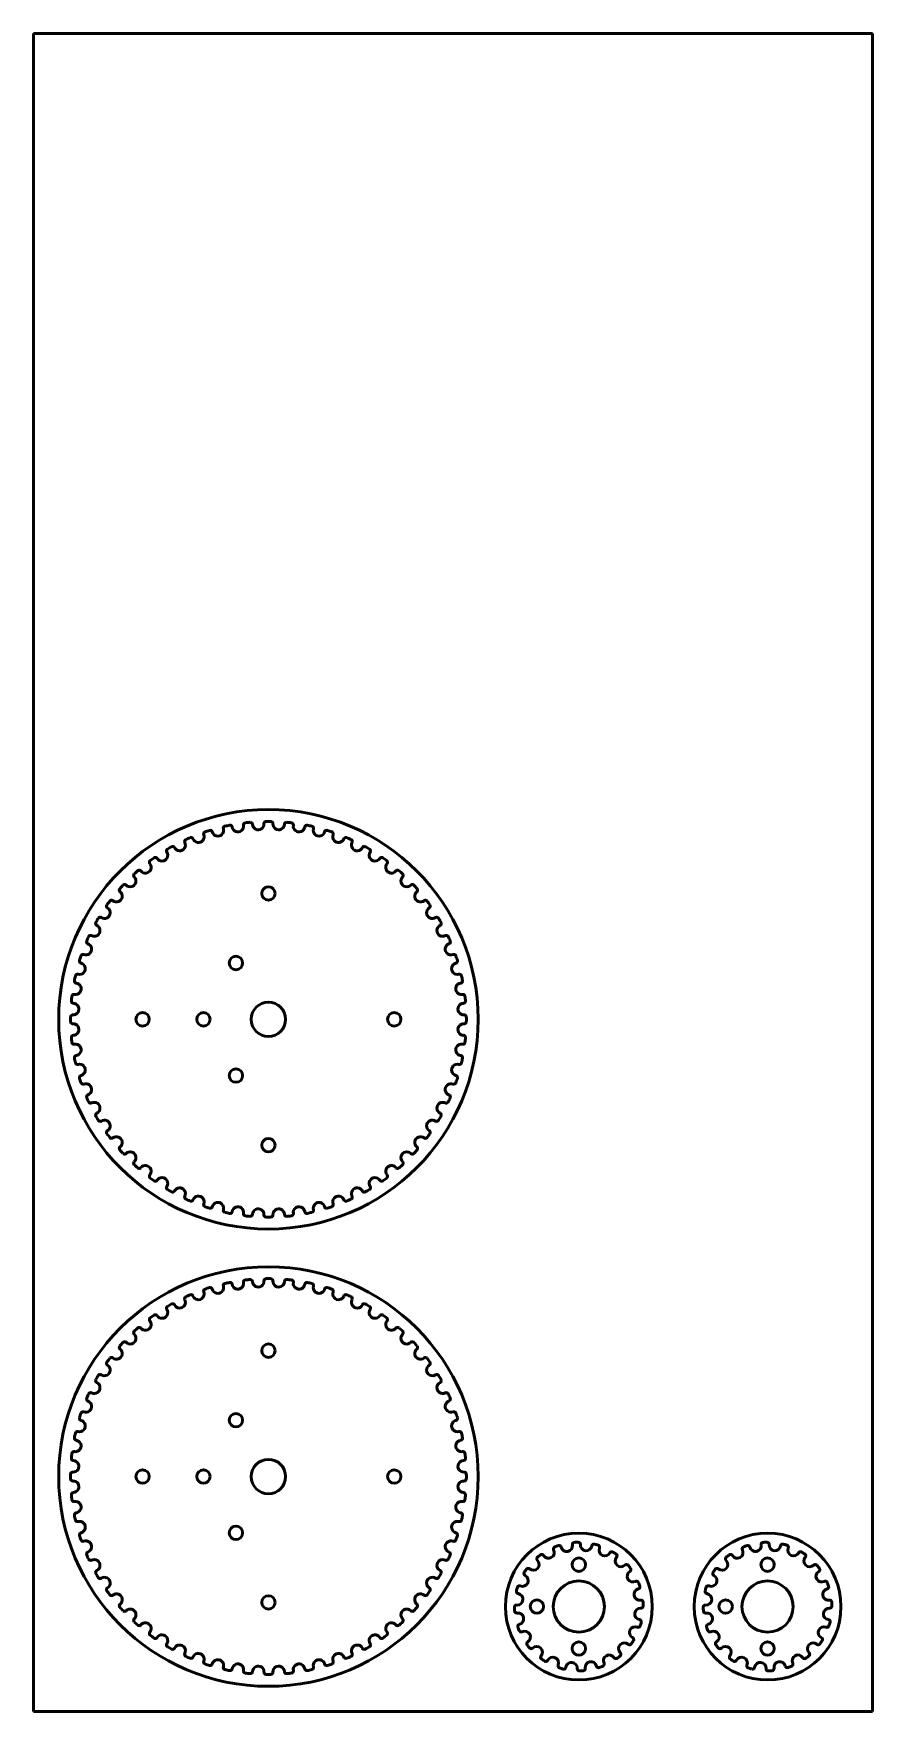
# Model space of a CAD drawing. Header units: millimetres. Extents: x 197 to 397, y 10 to 410.
import ezdxf

# ---------------------------------------------------------------- set-up
doc = ezdxf.new("R2010")
doc.units = ezdxf.units.MM
doc.layers.add('Visible (ISO)', color=7, linetype='Continuous', lineweight=50)

msp = doc.modelspace()

# ---------------------------------------------------------------- linework, layer by layer
at = {"layer": 'Visible (ISO)'}
for p, q in [((197, 410), (197, 10)), ((397, 410), (197, 410)), ((397, 10), (397, 410)), ((197, 10), (397, 10))]:
    msp.add_line(p, q, dxfattribs=at)
for centre, radius in [((253, 175), 50), ((253, 205), 1.6), ((245.25, 188.42), 1.6), ((223, 175), 1.6), ((237.5, 175), 1.6), ((253, 175), 4.1), ((283, 175), 1.6), ((245.25, 161.58), 1.6), ((253, 145), 1.6), ((253, 66), 50), ((253, 96), 1.6), ((245.25, 79.42), 1.6), ((253, 66), 4.1), ((223, 66), 1.6), ((237.5, 66), 1.6), ((283, 66), 1.6), ((245.25, 52.58), 1.6), ((327, 35), 17.5), ((372, 35), 17.5), ((327, 45), 1.6), ((372, 45), 1.6), ((327, 35), 6.1), ((372, 35), 6.1), ((253, 36), 1.6), ((317, 35), 1.6), ((362, 35), 1.6), ((327, 25), 1.6), ((372, 25), 1.6)]:
    msp.add_circle(centre, radius, dxfattribs=at)
for centre, radius, start, end in [((253, 175), 47.18, 107.3089, 108.6911), ((239.12, 219.55), 0.51, 14.6307, 107.3089), ((240.94, 220.03), 1.37, 194.6307, 15.3693), ((242.75, 220.52), 0.51, 102.6911, 195.3693), ((253, 175), 47.18, 101.3089, 102.6911), ((243.85, 220.76), 0.51, 8.6307, 101.3089), ((245.71, 221.04), 1.37, 188.6307, 9.3693), ((247.56, 221.35), 0.51, 96.6911, 189.3693), ((253, 175), 47.18, 95.3089, 96.6911), ((248.68, 221.46), 0.51, 2.6307, 95.3089), ((250.56, 221.55), 1.37, 182.6307, 3.3693), ((252.44, 221.66), 0.51, 90.6911, 183.3693), ((253, 175), 47.18, 89.3089, 90.6911), ((253.56, 221.66), 0.51, 356.6307, 89.3089), ((255.44, 221.55), 1.37, 176.6307, 357.3693), ((257.32, 221.46), 0.51, 84.6911, 177.3693), ((253, 175), 47.18, 83.3089, 84.6911), ((258.44, 221.35), 0.51, 350.6307, 83.3089), ((260.29, 221.04), 1.37, 170.6307, 351.3693), ((262.15, 220.76), 0.51, 78.6911, 171.3693), ((253, 175), 47.18, 77.3089, 78.6911), ((263.25, 220.52), 0.51, 344.6307, 77.3089), ((265.06, 220.03), 1.37, 164.6307, 345.3693), ((266.88, 219.55), 0.51, 72.6911, 165.3693), ((253, 175), 47.18, 71.3089, 72.6911), ((253, 175), 47.18, 119.3089, 120.6911), ((230.16, 215.69), 0.51, 26.6307, 119.3089), ((231.84, 216.53), 1.37, 206.6307, 27.3693), ((233.51, 217.4), 0.51, 114.6911, 207.3693), ((253, 175), 47.18, 113.3089, 114.6911), ((234.54, 217.86), 0.51, 20.6307, 113.3089), ((236.29, 218.52), 1.37, 200.6307, 21.3693), ((238.05, 219.2), 0.51, 108.6911, 201.3693), ((267.95, 219.2), 0.51, 338.6307, 71.3089), ((269.71, 218.52), 1.37, 158.6307, 339.3693), ((271.46, 217.86), 0.51, 66.6911, 159.3693), ((253, 175), 47.18, 65.3089, 66.6911), ((272.49, 217.4), 0.51, 332.6307, 65.3089), ((274.16, 216.53), 1.37, 152.6307, 333.3693), ((275.84, 215.69), 0.51, 60.6911, 153.3693), ((253, 175), 47.18, 59.3089, 60.6911), ((223.66, 211.23), 1.37, 218.6307, 39.3693), ((225.12, 212.42), 0.51, 126.6911, 219.3693), ((253, 175), 47.18, 125.3089, 126.6911), ((226.03, 213.08), 0.51, 32.6307, 125.3089), ((227.61, 214.09), 1.37, 212.6307, 33.3693), ((229.18, 215.13), 0.51, 120.6911, 213.3693), ((278.39, 214.09), 1.37, 146.6307, 327.3693), ((276.82, 215.13), 0.51, 326.6307, 59.3089), ((279.97, 213.08), 0.51, 54.6911, 147.3693), ((253, 175), 47.18, 53.3089, 54.6911), ((282.34, 211.23), 1.37, 140.6307, 321.3693), ((280.88, 212.42), 0.51, 320.6307, 53.3089), ((220.04, 207.96), 1.37, 224.6307, 45.3693), ((221.36, 209.3), 0.51, 132.6911, 225.3693), ((253, 175), 47.18, 131.3089, 132.6911), ((222.2, 210.05), 0.51, 38.6307, 131.3089), ((283.8, 210.05), 0.51, 48.6911, 141.3693), ((253, 175), 47.18, 47.3089, 48.6911), ((285.96, 207.96), 1.37, 134.6307, 315.3693), ((284.64, 209.3), 0.51, 314.6307, 47.3089), ((216.77, 204.34), 1.37, 230.6307, 51.3693), ((217.95, 205.8), 0.51, 138.6911, 231.3693), ((253, 175), 47.18, 137.3089, 138.6911), ((218.7, 206.64), 0.51, 44.6307, 137.3089), ((287.3, 206.64), 0.51, 42.6911, 135.3693), ((253, 175), 47.18, 41.3089, 42.6911), ((289.23, 204.34), 1.37, 128.6307, 309.3693), ((288.05, 205.8), 0.51, 308.6307, 41.3089), ((213.91, 200.39), 1.37, 236.6307, 57.3693), ((214.92, 201.97), 0.51, 144.6911, 237.3693), ((253, 175), 47.18, 143.3089, 144.6911), ((215.58, 202.88), 0.51, 50.6307, 143.3089), ((290.42, 202.88), 0.51, 36.6911, 129.3693), ((292.09, 200.39), 1.37, 122.6307, 303.3693), ((253, 175), 47.18, 35.3089, 36.6911), ((291.08, 201.97), 0.51, 302.6307, 35.3089), ((211.47, 196.16), 1.37, 242.6307, 63.3693), ((212.31, 197.84), 0.51, 150.6911, 243.3693), ((253, 175), 47.18, 149.3089, 150.6911), ((212.87, 198.82), 0.51, 56.6307, 149.3089), ((293.13, 198.82), 0.51, 30.6911, 123.3693), ((294.53, 196.16), 1.37, 116.6307, 297.3693), ((253, 175), 47.18, 29.3089, 30.6911), ((293.69, 197.84), 0.51, 296.6307, 29.3089), ((209.48, 191.71), 1.37, 248.6307, 69.3693), ((210.14, 193.46), 0.51, 156.6911, 249.3693), ((253, 175), 47.18, 155.3089, 156.6911), ((210.6, 194.49), 0.51, 62.6307, 155.3089), ((296.52, 191.71), 1.37, 110.6307, 291.3693), ((295.4, 194.49), 0.51, 24.6911, 117.3693), ((253, 175), 47.18, 23.3089, 24.6911), ((295.86, 193.46), 0.51, 290.6307, 23.3089), ((207.97, 187.06), 1.37, 254.6307, 75.3693), ((208.45, 188.88), 0.51, 162.6911, 255.3693), ((253, 175), 47.18, 161.3089, 162.6911), ((208.8, 189.95), 0.51, 68.6307, 161.3089), ((298.03, 187.06), 1.37, 104.6307, 285.3693), ((297.2, 189.95), 0.51, 18.6911, 111.3693), ((297.55, 188.88), 0.51, 284.6307, 17.3089), ((253, 175), 47.18, 17.3089, 18.6911), ((207.24, 184.15), 0.51, 168.6911, 261.3693), ((253, 175), 47.18, 167.3089, 168.6911), ((207.48, 185.25), 0.51, 74.6307, 167.3089), ((298.52, 185.25), 0.51, 12.6911, 105.3693), ((298.76, 184.15), 0.51, 278.6307, 11.3089), ((253, 175), 47.18, 11.3089, 12.6911), ((253, 175), 47.18, 173.3089, 174.6911), ((206.65, 180.44), 0.51, 80.6307, 173.3089), ((206.96, 182.29), 1.37, 260.6307, 81.3693), ((299.04, 182.29), 1.37, 98.6307, 279.3693), ((299.35, 180.44), 0.51, 6.6911, 99.3693), ((253, 175), 47.18, 5.3089, 6.6911), ((206.34, 175.56), 0.51, 86.6307, 179.3089), ((206.54, 179.32), 0.51, 174.6911, 267.3693), ((206.45, 177.44), 1.37, 266.6307, 87.3693), ((299.55, 177.44), 1.37, 92.6307, 273.3693), ((299.46, 179.32), 0.51, 272.6307, 5.3089), ((299.66, 175.56), 0.51, 0.6911, 93.3693), ((253, 175), 47.18, 179.3089, 180.6911), ((206.34, 174.44), 0.51, 180.6911, 273.3693), ((206.45, 172.56), 1.37, 272.6307, 93.3693), ((299.55, 172.56), 1.37, 86.6307, 267.3693), ((299.66, 174.44), 0.51, 266.6307, 359.3089), ((253, 175), 47.18, 359.3089, 0.6911), ((206.54, 170.68), 0.51, 92.6307, 185.3089), ((253, 175), 47.18, 185.3089, 186.6911), ((206.65, 169.56), 0.51, 186.6911, 279.3693), ((206.96, 167.71), 1.37, 278.6307, 99.3693), ((299.04, 167.71), 1.37, 80.6307, 261.3693), ((299.35, 169.56), 0.51, 260.6307, 353.3089), ((299.46, 170.68), 0.51, 354.6911, 87.3693), ((253, 175), 47.18, 353.3089, 354.6911), ((207.24, 165.85), 0.51, 98.6307, 191.3089), ((253, 175), 47.18, 191.3089, 192.6911), ((207.48, 164.75), 0.51, 192.6911, 285.3693), ((207.97, 162.94), 1.37, 284.6307, 105.3693), ((298.03, 162.94), 1.37, 74.6307, 255.3693), ((298.52, 164.75), 0.51, 254.6307, 347.3089), ((298.76, 165.85), 0.51, 348.6911, 81.3693), ((253, 175), 47.18, 347.3089, 348.6911), ((208.45, 161.12), 0.51, 104.6307, 197.3089), ((253, 175), 47.18, 197.3089, 198.6911), ((297.55, 161.12), 0.51, 342.6911, 75.3693), ((253, 175), 47.18, 341.3089, 342.6911), ((208.8, 160.05), 0.51, 198.6911, 291.3693), ((209.48, 158.29), 1.37, 290.6307, 111.3693), ((210.14, 156.54), 0.51, 110.6307, 203.3089), ((253, 175), 47.18, 203.3089, 204.6911), ((296.52, 158.29), 1.37, 68.6307, 249.3693), ((253, 175), 47.18, 335.3089, 336.6911), ((295.86, 156.54), 0.51, 336.6911, 69.3693), ((297.2, 160.05), 0.51, 248.6307, 341.3089), ((210.6, 155.51), 0.51, 204.6911, 297.3693), ((211.47, 153.84), 1.37, 296.6307, 117.3693), ((212.31, 152.16), 0.51, 116.6307, 209.3089), ((294.53, 153.84), 1.37, 62.6307, 243.3693), ((293.69, 152.16), 0.51, 330.6911, 63.3693), ((295.4, 155.51), 0.51, 242.6307, 335.3089), ((253, 175), 47.18, 209.3089, 210.6911), ((212.87, 151.18), 0.51, 210.6911, 303.3693), ((213.91, 149.61), 1.37, 302.6307, 123.3693), ((214.92, 148.03), 0.51, 122.6307, 215.3089), ((292.09, 149.61), 1.37, 56.6307, 237.3693), ((291.08, 148.03), 0.51, 324.6911, 57.3693), ((293.13, 151.18), 0.51, 236.6307, 329.3089), ((253, 175), 47.18, 329.3089, 330.6911), ((253, 175), 47.18, 215.3089, 216.6911), ((215.58, 147.12), 0.51, 216.6911, 309.3693), ((216.77, 145.66), 1.37, 308.6307, 129.3693), ((217.95, 144.2), 0.51, 128.6307, 221.3089), ((289.23, 145.66), 1.37, 50.6307, 231.3693), ((288.05, 144.2), 0.51, 318.6911, 51.3693), ((290.42, 147.12), 0.51, 230.6307, 323.3089), ((253, 175), 47.18, 323.3089, 324.6911), ((253, 175), 47.18, 221.3089, 222.6911), ((218.7, 143.36), 0.51, 222.6911, 315.3693), ((220.04, 142.04), 1.37, 314.6307, 135.3693), ((221.36, 140.7), 0.51, 134.6307, 227.3089), ((253, 175), 47.18, 227.3089, 228.6911), ((223.66, 138.77), 1.37, 320.6307, 141.3693), ((282.34, 138.77), 1.37, 38.6307, 219.3693), ((253, 175), 47.18, 311.3089, 312.6911), ((285.96, 142.04), 1.37, 44.6307, 225.3693), ((284.64, 140.7), 0.51, 312.6911, 45.3693), ((287.3, 143.36), 0.51, 224.6307, 317.3089), ((253, 175), 47.18, 317.3089, 318.6911), ((222.2, 139.95), 0.51, 228.6911, 321.3693), ((225.12, 137.58), 0.51, 140.6307, 233.3089), ((253, 175), 47.18, 233.3089, 234.6911), ((226.03, 136.92), 0.51, 234.6911, 327.3693), ((227.61, 135.91), 1.37, 326.6307, 147.3693), ((278.39, 135.91), 1.37, 32.6307, 213.3693), ((279.97, 136.92), 0.51, 212.6307, 305.3089), ((253, 175), 47.18, 305.3089, 306.6911), ((280.88, 137.58), 0.51, 306.6911, 39.3693), ((283.8, 139.95), 0.51, 218.6307, 311.3089), ((229.18, 134.87), 0.51, 146.6307, 239.3089), ((253, 175), 47.18, 239.3089, 240.6911), ((230.16, 134.31), 0.51, 240.6911, 333.3693), ((231.84, 133.47), 1.37, 332.6307, 153.3693), ((233.51, 132.6), 0.51, 152.6307, 245.3089), ((253, 175), 47.18, 245.3089, 246.6911), ((236.29, 131.48), 1.37, 338.6307, 159.3693), ((269.71, 131.48), 1.37, 20.6307, 201.3693), ((253, 175), 47.18, 293.3089, 294.6911), ((272.49, 132.6), 0.51, 294.6911, 27.3693), ((274.16, 133.47), 1.37, 26.6307, 207.3693), ((275.84, 134.31), 0.51, 206.6307, 299.3089), ((253, 175), 47.18, 299.3089, 300.6911), ((276.82, 134.87), 0.51, 300.6911, 33.3693), ((234.54, 132.14), 0.51, 246.6911, 339.3693), ((238.05, 130.8), 0.51, 158.6307, 251.3089), ((253, 175), 47.18, 251.3089, 252.6911), ((239.12, 130.45), 0.51, 252.6911, 345.3693), ((240.94, 129.97), 1.37, 344.6307, 165.3693), ((242.75, 129.48), 0.51, 164.6307, 257.3089), ((253, 175), 47.18, 257.3089, 258.6911), ((243.85, 129.24), 0.51, 258.6911, 351.3693), ((245.71, 128.96), 1.37, 350.6307, 171.3693), ((247.56, 128.65), 0.51, 170.6307, 263.3089), ((253, 175), 47.18, 263.3089, 264.6911), ((248.68, 128.54), 0.51, 264.6911, 357.3693), ((250.56, 128.45), 1.37, 356.6307, 177.3693), ((252.44, 128.34), 0.51, 176.6307, 269.3089), ((253.56, 128.34), 0.51, 270.6911, 3.3693), ((255.44, 128.45), 1.37, 2.6307, 183.3693), ((257.32, 128.54), 0.51, 182.6307, 275.3089), ((253, 175), 47.18, 275.3089, 276.6911), ((258.44, 128.65), 0.51, 276.6911, 9.3693), ((260.29, 128.96), 1.37, 8.6307, 189.3693), ((262.15, 129.24), 0.51, 188.6307, 281.3089), ((253, 175), 47.18, 281.3089, 282.6911), ((263.25, 129.48), 0.51, 282.6911, 15.3693), ((265.06, 129.97), 1.37, 14.6307, 195.3693), ((266.88, 130.45), 0.51, 194.6307, 287.3089), ((253, 175), 47.18, 287.3089, 288.6911), ((267.95, 130.8), 0.51, 288.6911, 21.3693), ((271.46, 132.14), 0.51, 200.6307, 293.3089), ((253, 175), 47.18, 269.3089, 270.6911), ((242.75, 111.52), 0.51, 102.6911, 195.3693), ((253, 66), 47.18, 101.3089, 102.6911), ((243.85, 111.76), 0.51, 8.6307, 101.3089), ((245.71, 112.04), 1.37, 188.6307, 9.3693), ((247.56, 112.35), 0.51, 96.6911, 189.3693), ((253, 66), 47.18, 95.3089, 96.6911), ((248.68, 112.46), 0.51, 2.6307, 95.3089), ((250.56, 112.55), 1.37, 182.6307, 3.3693), ((252.44, 112.66), 0.51, 90.6911, 183.3693), ((253, 66), 47.18, 89.3089, 90.6911), ((253.56, 112.66), 0.51, 356.6307, 89.3089), ((255.44, 112.55), 1.37, 176.6307, 357.3693), ((257.32, 112.46), 0.51, 84.6911, 177.3693), ((253, 66), 47.18, 83.3089, 84.6911), ((258.44, 112.35), 0.51, 350.6307, 83.3089), ((260.29, 112.04), 1.37, 170.6307, 351.3693), ((262.15, 111.76), 0.51, 78.6911, 171.3693), ((253, 66), 47.18, 77.3089, 78.6911), ((263.25, 111.52), 0.51, 344.6307, 77.3089), ((231.84, 107.53), 1.37, 206.6307, 27.3693), ((233.51, 108.4), 0.51, 114.6911, 207.3693), ((253, 66), 47.18, 113.3089, 114.6911), ((234.54, 108.86), 0.51, 20.6307, 113.3089), ((236.29, 109.52), 1.37, 200.6307, 21.3693), ((238.05, 110.2), 0.51, 108.6911, 201.3693), ((253, 66), 47.18, 107.3089, 108.6911), ((239.12, 110.55), 0.51, 14.6307, 107.3089), ((240.94, 111.03), 1.37, 194.6307, 15.3693), ((265.06, 111.03), 1.37, 164.6307, 345.3693), ((266.88, 110.55), 0.51, 72.6911, 165.3693), ((253, 66), 47.18, 71.3089, 72.6911), ((267.95, 110.2), 0.51, 338.6307, 71.3089), ((269.71, 109.52), 1.37, 158.6307, 339.3693), ((271.46, 108.86), 0.51, 66.6911, 159.3693), ((253, 66), 47.18, 65.3089, 66.6911), ((272.49, 108.4), 0.51, 332.6307, 65.3089), ((274.16, 107.53), 1.37, 152.6307, 333.3693), ((253, 66), 47.18, 125.3089, 126.6911), ((226.03, 104.08), 0.51, 32.6307, 125.3089), ((227.61, 105.09), 1.37, 212.6307, 33.3693), ((229.18, 106.13), 0.51, 120.6911, 213.3693), ((253, 66), 47.18, 119.3089, 120.6911), ((230.16, 106.69), 0.51, 26.6307, 119.3089), ((275.84, 106.69), 0.51, 60.6911, 153.3693), ((253, 66), 47.18, 59.3089, 60.6911), ((278.39, 105.09), 1.37, 146.6307, 327.3693), ((276.82, 106.13), 0.51, 326.6307, 59.3089), ((279.97, 104.08), 0.51, 54.6911, 147.3693), ((253, 66), 47.18, 53.3089, 54.6911), ((221.36, 100.3), 0.51, 132.6911, 225.3693), ((253, 66), 47.18, 131.3089, 132.6911), ((222.2, 101.05), 0.51, 38.6307, 131.3089), ((223.66, 102.23), 1.37, 218.6307, 39.3693), ((225.12, 103.42), 0.51, 126.6911, 219.3693), ((282.34, 102.23), 1.37, 140.6307, 321.3693), ((280.88, 103.42), 0.51, 320.6307, 53.3089), ((283.8, 101.05), 0.51, 48.6911, 141.3693), ((253, 66), 47.18, 47.3089, 48.6911), ((284.64, 100.3), 0.51, 314.6307, 47.3089), ((216.77, 95.34), 1.37, 230.6307, 51.3693), ((217.95, 96.8), 0.51, 138.6911, 231.3693), ((253, 66), 47.18, 137.3089, 138.6911), ((218.7, 97.64), 0.51, 44.6307, 137.3089), ((220.04, 98.96), 1.37, 224.6307, 45.3693), ((285.96, 98.96), 1.37, 134.6307, 315.3693), ((287.3, 97.64), 0.51, 42.6911, 135.3693), ((253, 66), 47.18, 41.3089, 42.6911), ((289.23, 95.34), 1.37, 128.6307, 309.3693), ((288.05, 96.8), 0.51, 308.6307, 41.3089), ((213.91, 91.39), 1.37, 236.6307, 57.3693), ((214.92, 92.97), 0.51, 144.6911, 237.3693), ((253, 66), 47.18, 143.3089, 144.6911), ((215.58, 93.88), 0.51, 50.6307, 143.3089), ((290.42, 93.88), 0.51, 36.6911, 129.3693), ((292.09, 91.39), 1.37, 122.6307, 303.3693), ((253, 66), 47.18, 35.3089, 36.6911), ((291.08, 92.97), 0.51, 302.6307, 35.3089), ((211.47, 87.16), 1.37, 242.6307, 63.3693), ((212.31, 88.84), 0.51, 150.6911, 243.3693), ((253, 66), 47.18, 149.3089, 150.6911), ((212.87, 89.82), 0.51, 56.6307, 149.3089), ((293.13, 89.82), 0.51, 30.6911, 123.3693), ((294.53, 87.16), 1.37, 116.6307, 297.3693), ((253, 66), 47.18, 29.3089, 30.6911), ((293.69, 88.84), 0.51, 296.6307, 29.3089), ((210.14, 84.46), 0.51, 156.6911, 249.3693), ((253, 66), 47.18, 155.3089, 156.6911), ((210.6, 85.49), 0.51, 62.6307, 155.3089), ((295.4, 85.49), 0.51, 24.6911, 117.3693), ((253, 66), 47.18, 23.3089, 24.6911), ((295.86, 84.46), 0.51, 290.6307, 23.3089), ((208.45, 79.88), 0.51, 162.6911, 255.3693), ((253, 66), 47.18, 161.3089, 162.6911), ((208.8, 80.95), 0.51, 68.6307, 161.3089), ((209.48, 82.71), 1.37, 248.6307, 69.3693), ((296.52, 82.71), 1.37, 110.6307, 291.3693), ((297.2, 80.95), 0.51, 18.6911, 111.3693), ((297.55, 79.88), 0.51, 284.6307, 17.3089), ((253, 66), 47.18, 17.3089, 18.6911), ((253, 66), 47.18, 167.3089, 168.6911), ((207.48, 76.25), 0.51, 74.6307, 167.3089), ((207.97, 78.06), 1.37, 254.6307, 75.3693), ((298.03, 78.06), 1.37, 104.6307, 285.3693), ((298.52, 76.25), 0.51, 12.6911, 105.3693), ((253, 66), 47.18, 11.3089, 12.6911), ((207.24, 75.15), 0.51, 168.6911, 261.3693), ((206.96, 73.29), 1.37, 260.6307, 81.3693), ((299.04, 73.29), 1.37, 98.6307, 279.3693), ((298.76, 75.15), 0.51, 278.6307, 11.3089), ((253, 66), 47.18, 173.3089, 174.6911), ((206.54, 70.32), 0.51, 174.6911, 267.3693), ((206.65, 71.44), 0.51, 80.6307, 173.3089), ((206.45, 68.44), 1.37, 266.6307, 87.3693), ((299.55, 68.44), 1.37, 92.6307, 273.3693), ((299.35, 71.44), 0.51, 6.6911, 99.3693), ((299.46, 70.32), 0.51, 272.6307, 5.3089), ((253, 66), 47.18, 5.3089, 6.6911), ((253, 66), 47.18, 179.3089, 180.6911), ((206.34, 66.56), 0.51, 86.6307, 179.3089), ((206.34, 65.44), 0.51, 180.6911, 273.3693), ((206.45, 63.56), 1.37, 272.6307, 93.3693), ((299.55, 63.56), 1.37, 86.6307, 267.3693), ((299.66, 66.56), 0.51, 0.6911, 93.3693), ((299.66, 65.44), 0.51, 266.6307, 359.3089), ((253, 66), 47.18, 359.3089, 0.6911), ((206.54, 61.68), 0.51, 92.6307, 185.3089), ((253, 66), 47.18, 185.3089, 186.6911), ((206.65, 60.56), 0.51, 186.6911, 279.3693), ((206.96, 58.71), 1.37, 278.6307, 99.3693), ((299.04, 58.71), 1.37, 80.6307, 261.3693), ((299.35, 60.56), 0.51, 260.6307, 353.3089), ((299.46, 61.68), 0.51, 354.6911, 87.3693), ((253, 66), 47.18, 353.3089, 354.6911), ((207.24, 56.85), 0.51, 98.6307, 191.3089), ((253, 66), 47.18, 191.3089, 192.6911), ((298.76, 56.85), 0.51, 348.6911, 81.3693), ((253, 66), 47.18, 347.3089, 348.6911), ((207.48, 55.75), 0.51, 192.6911, 285.3693), ((207.97, 53.94), 1.37, 284.6307, 105.3693), ((208.45, 52.12), 0.51, 104.6307, 197.3089), ((298.03, 53.94), 1.37, 74.6307, 255.3693), ((297.55, 52.12), 0.51, 342.6911, 75.3693), ((298.52, 55.75), 0.51, 254.6307, 347.3089), ((253, 66), 47.18, 197.3089, 198.6911), ((208.8, 51.05), 0.51, 198.6911, 291.3693), ((209.48, 49.29), 1.37, 290.6307, 111.3693), ((210.14, 47.54), 0.51, 110.6307, 203.3089), ((296.52, 49.29), 1.37, 68.6307, 249.3693), ((295.86, 47.54), 0.51, 336.6911, 69.3693), ((297.2, 51.05), 0.51, 248.6307, 341.3089), ((253, 66), 47.18, 341.3089, 342.6911), ((319.77, 47.9), 1.37, 211.3769, 27.1425), ((321.45, 48.75), 0.51, 111.9834, 207.1425), ((327, 35), 15.34, 108.5359, 111.9834), ((322.28, 49.06), 0.51, 13.3769, 108.5359), ((324.11, 49.5), 1.37, 193.3769, 9.1425), ((325.97, 49.8), 0.51, 93.9834, 189.1425), ((327, 35), 15.34, 90.5359, 93.9834), ((326.86, 49.83), 0.51, 355.3769, 90.5359), ((328.74, 49.68), 1.37, 175.3769, 351.1425), ((330.59, 49.39), 0.51, 75.9834, 171.1425), ((327, 35), 15.34, 72.5359, 75.9834), ((331.45, 49.15), 0.51, 337.3769, 72.5359), ((333.19, 48.43), 1.37, 157.3769, 333.1425), ((334.86, 47.58), 0.51, 57.9834, 153.1425), ((327, 35), 15.34, 54.5359, 57.9834), ((364.77, 47.9), 1.37, 211.3769, 27.1425), ((366.45, 48.75), 0.51, 111.9834, 207.1425), ((372, 35), 15.34, 108.5359, 111.9834), ((367.28, 49.06), 0.51, 13.3769, 108.5359), ((369.11, 49.5), 1.37, 193.3769, 9.1425), ((370.97, 49.8), 0.51, 93.9834, 189.1425), ((372, 35), 15.34, 90.5359, 93.9834), ((371.86, 49.83), 0.51, 355.3769, 90.5359), ((373.74, 49.68), 1.37, 175.3769, 351.1425), ((375.59, 49.39), 0.51, 75.9834, 171.1425), ((372, 35), 15.34, 72.5359, 75.9834), ((376.45, 49.15), 0.51, 337.3769, 72.5359), ((378.19, 48.43), 1.37, 157.3769, 333.1425), ((379.86, 47.58), 0.51, 57.9834, 153.1425), ((372, 35), 15.34, 54.5359, 57.9834), ((253, 66), 47.18, 203.3089, 204.6911), ((210.6, 46.51), 0.51, 204.6911, 297.3693), ((211.47, 44.84), 1.37, 296.6307, 117.3693), ((294.53, 44.84), 1.37, 62.6307, 243.3693), ((295.4, 46.51), 0.51, 242.6307, 335.3089), ((253, 66), 47.18, 335.3089, 336.6911), ((314.92, 43.61), 0.51, 49.3769, 144.5359), ((316.14, 45.03), 1.37, 229.3769, 45.1425), ((317.47, 46.37), 0.51, 129.9834, 225.1425), ((327, 35), 15.34, 126.5359, 129.9834), ((318.17, 46.92), 0.51, 31.3769, 126.5359), ((337.03, 45.86), 1.37, 139.3769, 315.1425), ((335.61, 47.08), 0.51, 319.3769, 54.5359), ((338.37, 44.53), 0.51, 39.9834, 135.1425), ((327, 35), 15.34, 36.5359, 39.9834), ((338.92, 43.83), 0.51, 301.3769, 36.5359), ((359.92, 43.61), 0.51, 49.3769, 144.5359), ((361.14, 45.03), 1.37, 229.3769, 45.1425), ((362.47, 46.37), 0.51, 129.9834, 225.1425), ((372, 35), 15.34, 126.5359, 129.9834), ((363.17, 46.92), 0.51, 31.3769, 126.5359), ((382.03, 45.86), 1.37, 139.3769, 315.1425), ((380.61, 47.08), 0.51, 319.3769, 54.5359), ((383.37, 44.53), 0.51, 39.9834, 135.1425), ((372, 35), 15.34, 36.5359, 39.9834), ((383.92, 43.83), 0.51, 301.3769, 36.5359), ((212.31, 43.16), 0.51, 116.6307, 209.3089), ((253, 66), 47.18, 209.3089, 210.6911), ((212.87, 42.18), 0.51, 210.6911, 303.3693), ((213.91, 40.61), 1.37, 302.6307, 123.3693), ((292.09, 40.61), 1.37, 56.6307, 237.3693), ((293.13, 42.18), 0.51, 236.6307, 329.3089), ((253, 66), 47.18, 329.3089, 330.6911), ((293.69, 43.16), 0.51, 330.6911, 63.3693), ((313.57, 41.19), 1.37, 247.3769, 63.1425), ((314.42, 42.86), 0.51, 147.9834, 243.1425), ((327, 35), 15.34, 144.5359, 147.9834), ((339.9, 42.23), 1.37, 121.3769, 297.1425), ((340.75, 40.55), 0.51, 21.9834, 117.1425), ((327, 35), 15.34, 18.5359, 21.9834), ((358.57, 41.19), 1.37, 247.3769, 63.1425), ((359.42, 42.86), 0.51, 147.9834, 243.1425), ((372, 35), 15.34, 144.5359, 147.9834), ((384.9, 42.23), 1.37, 121.3769, 297.1425), ((385.75, 40.55), 0.51, 21.9834, 117.1425), ((372, 35), 15.34, 18.5359, 21.9834), ((214.92, 39.03), 0.51, 122.6307, 215.3089), ((253, 66), 47.18, 215.3089, 216.6911), ((215.58, 38.12), 0.51, 216.6911, 309.3693), ((216.77, 36.66), 1.37, 308.6307, 129.3693), ((289.23, 36.66), 1.37, 50.6307, 231.3693), ((290.42, 38.12), 0.51, 230.6307, 323.3089), ((253, 66), 47.18, 323.3089, 324.6911), ((291.08, 39.03), 0.51, 324.6911, 57.3693), ((312.61, 38.59), 0.51, 165.9834, 261.1425), ((327, 35), 15.34, 162.5359, 165.9834), ((312.32, 36.74), 1.37, 265.3769, 81.1425), ((312.85, 39.45), 0.51, 67.3769, 162.5359), ((341.5, 37.89), 1.37, 103.3769, 279.1425), ((341.06, 39.72), 0.51, 283.3769, 18.5359), ((341.8, 36.03), 0.51, 3.9834, 99.1425), ((327, 35), 15.34, 0.5359, 3.9834), ((357.61, 38.59), 0.51, 165.9834, 261.1425), ((372, 35), 15.34, 162.5359, 165.9834), ((357.32, 36.74), 1.37, 265.3769, 81.1425), ((357.85, 39.45), 0.51, 67.3769, 162.5359), ((386.5, 37.89), 1.37, 103.3769, 279.1425), ((386.06, 39.72), 0.51, 283.3769, 18.5359), ((386.8, 36.03), 0.51, 3.9834, 99.1425), ((372, 35), 15.34, 0.5359, 3.9834), ((217.95, 35.2), 0.51, 128.6307, 221.3089), ((253, 66), 47.18, 221.3089, 222.6911), ((218.7, 34.36), 0.51, 222.6911, 315.3693), ((220.04, 33.04), 1.37, 314.6307, 135.3693), ((221.36, 31.7), 0.51, 134.6307, 227.3089), ((285.96, 33.04), 1.37, 44.6307, 225.3693), ((284.64, 31.7), 0.51, 312.6911, 45.3693), ((287.3, 34.36), 0.51, 224.6307, 317.3089), ((253, 66), 47.18, 317.3089, 318.6911), ((288.05, 35.2), 0.51, 318.6911, 51.3693), ((312.17, 34.86), 0.51, 85.3769, 180.5359), ((327, 35), 15.34, 180.5359, 183.9834), ((312.2, 33.97), 0.51, 183.9834, 279.1425), ((312.5, 32.11), 1.37, 283.3769, 99.1425), ((341.68, 33.26), 1.37, 85.3769, 261.1425), ((341.83, 35.14), 0.51, 265.3769, 0.5359), ((357.17, 34.86), 0.51, 85.3769, 180.5359), ((372, 35), 15.34, 180.5359, 183.9834), ((357.2, 33.97), 0.51, 183.9834, 279.1425), ((357.5, 32.11), 1.37, 283.3769, 99.1425), ((386.68, 33.26), 1.37, 85.3769, 261.1425), ((386.83, 35.14), 0.51, 265.3769, 0.5359), ((253, 66), 47.18, 227.3089, 228.6911), ((222.2, 30.95), 0.51, 228.6911, 321.3693), ((223.66, 29.77), 1.37, 320.6307, 141.3693), ((225.12, 28.58), 0.51, 140.6307, 233.3089), ((253, 66), 47.18, 233.3089, 234.6911), ((227.61, 26.91), 1.37, 326.6307, 147.3693), ((278.39, 26.91), 1.37, 32.6307, 213.3693), ((253, 66), 47.18, 305.3089, 306.6911), ((282.34, 29.77), 1.37, 38.6307, 219.3693), ((280.88, 28.58), 0.51, 306.6911, 39.3693), ((283.8, 30.95), 0.51, 218.6307, 311.3089), ((253, 66), 47.18, 311.3089, 312.6911), ((312.94, 30.28), 0.51, 103.3769, 198.5359), ((327, 35), 15.34, 198.5359, 201.9834), ((313.25, 29.45), 0.51, 201.9834, 297.1425), ((314.1, 27.77), 1.37, 301.3769, 117.1425), ((340.43, 28.81), 1.37, 67.3769, 243.1425), ((341.15, 30.55), 0.51, 247.3769, 342.5359), ((341.39, 31.41), 0.51, 345.9834, 81.1425), ((327, 35), 15.34, 342.5359, 345.9834), ((357.94, 30.28), 0.51, 103.3769, 198.5359), ((372, 35), 15.34, 198.5359, 201.9834), ((358.25, 29.45), 0.51, 201.9834, 297.1425), ((359.1, 27.77), 1.37, 301.3769, 117.1425), ((385.43, 28.81), 1.37, 67.3769, 243.1425), ((386.15, 30.55), 0.51, 247.3769, 342.5359), ((386.39, 31.41), 0.51, 345.9834, 81.1425), ((372, 35), 15.34, 342.5359, 345.9834), ((226.03, 27.92), 0.51, 234.6911, 327.3693), ((229.18, 25.87), 0.51, 146.6307, 239.3089), ((253, 66), 47.18, 239.3089, 240.6911), ((230.16, 25.31), 0.51, 240.6911, 333.3693), ((231.84, 24.47), 1.37, 332.6307, 153.3693), ((274.16, 24.47), 1.37, 26.6307, 207.3693), ((275.84, 25.31), 0.51, 206.6307, 299.3089), ((253, 66), 47.18, 299.3089, 300.6911), ((276.82, 25.87), 0.51, 300.6911, 33.3693), ((279.97, 27.92), 0.51, 212.6307, 305.3089), ((315.08, 26.17), 0.51, 121.3769, 216.5359), ((327, 35), 15.34, 216.5359, 219.9834), ((315.63, 25.47), 0.51, 219.9834, 315.1425), ((316.97, 24.14), 1.37, 319.3769, 135.1425), ((337.86, 24.97), 1.37, 49.3769, 225.1425), ((339.08, 26.39), 0.51, 229.3769, 324.5359), ((327, 35), 15.34, 324.5359, 327.9834), ((339.58, 27.14), 0.51, 327.9834, 63.1425), ((360.08, 26.17), 0.51, 121.3769, 216.5359), ((372, 35), 15.34, 216.5359, 219.9834), ((360.63, 25.47), 0.51, 219.9834, 315.1425), ((361.97, 24.14), 1.37, 319.3769, 135.1425), ((382.86, 24.97), 1.37, 49.3769, 225.1425), ((384.08, 26.39), 0.51, 229.3769, 324.5359), ((372, 35), 15.34, 324.5359, 327.9834), ((384.58, 27.14), 0.51, 327.9834, 63.1425), ((233.51, 23.6), 0.51, 152.6307, 245.3089), ((253, 66), 47.18, 245.3089, 246.6911), ((234.54, 23.14), 0.51, 246.6911, 339.3693), ((236.29, 22.48), 1.37, 338.6307, 159.3693), ((238.05, 21.8), 0.51, 158.6307, 251.3089), ((253, 66), 47.18, 251.3089, 252.6911), ((239.12, 21.45), 0.51, 252.6911, 345.3693), ((240.94, 20.97), 1.37, 344.6307, 165.3693), ((242.75, 20.48), 0.51, 164.6307, 257.3089), ((243.85, 20.24), 0.51, 258.6911, 351.3693), ((245.71, 19.96), 1.37, 350.6307, 171.3693), ((250.56, 19.45), 1.37, 356.6307, 177.3693), ((255.44, 19.45), 1.37, 2.6307, 183.3693), ((260.29, 19.96), 1.37, 8.6307, 189.3693), ((262.15, 20.24), 0.51, 188.6307, 281.3089), ((263.25, 20.48), 0.51, 282.6911, 15.3693), ((265.06, 20.97), 1.37, 14.6307, 195.3693), ((266.88, 21.45), 0.51, 194.6307, 287.3089), ((253, 66), 47.18, 287.3089, 288.6911), ((267.95, 21.8), 0.51, 288.6911, 21.3693), ((269.71, 22.48), 1.37, 20.6307, 201.3693), ((271.46, 23.14), 0.51, 200.6307, 293.3089), ((253, 66), 47.18, 293.3089, 294.6911), ((272.49, 23.6), 0.51, 294.6911, 27.3693), ((318.39, 22.92), 0.51, 139.3769, 234.5359), ((327, 35), 15.34, 234.5359, 237.9834), ((319.14, 22.42), 0.51, 237.9834, 333.1425), ((320.81, 21.57), 1.37, 337.3769, 153.1425), ((322.55, 20.85), 0.51, 157.3769, 252.5359), ((327, 35), 15.34, 252.5359, 255.9834), ((323.41, 20.61), 0.51, 255.9834, 351.1425), ((325.26, 20.32), 1.37, 355.3769, 171.1425), ((327.14, 20.17), 0.51, 175.3769, 270.5359), ((328.03, 20.2), 0.51, 273.9834, 9.1425), ((329.89, 20.5), 1.37, 13.3769, 189.1425), ((331.72, 20.94), 0.51, 193.3769, 288.5359), ((327, 35), 15.34, 288.5359, 291.9834), ((332.55, 21.25), 0.51, 291.9834, 27.1425), ((334.23, 22.1), 1.37, 31.3769, 207.1425), ((335.83, 23.08), 0.51, 211.3769, 306.5359), ((327, 35), 15.34, 306.5359, 309.9834), ((336.53, 23.63), 0.51, 309.9834, 45.1425), ((363.39, 22.92), 0.51, 139.3769, 234.5359), ((372, 35), 15.34, 234.5359, 237.9834), ((364.14, 22.42), 0.51, 237.9834, 333.1425), ((365.81, 21.57), 1.37, 337.3769, 153.1425), ((367.55, 20.85), 0.51, 157.3769, 252.5359), ((372, 35), 15.34, 252.5359, 255.9834), ((368.41, 20.61), 0.51, 255.9834, 351.1425), ((370.26, 20.32), 1.37, 355.3769, 171.1425), ((372.14, 20.17), 0.51, 175.3769, 270.5359), ((373.03, 20.2), 0.51, 273.9834, 9.1425), ((374.89, 20.5), 1.37, 13.3769, 189.1425), ((376.72, 20.94), 0.51, 193.3769, 288.5359), ((372, 35), 15.34, 288.5359, 291.9834), ((377.55, 21.25), 0.51, 291.9834, 27.1425), ((379.23, 22.1), 1.37, 31.3769, 207.1425), ((380.83, 23.08), 0.51, 211.3769, 306.5359), ((372, 35), 15.34, 306.5359, 309.9834), ((381.53, 23.63), 0.51, 309.9834, 45.1425), ((253, 66), 47.18, 257.3089, 258.6911), ((247.56, 19.65), 0.51, 170.6307, 263.3089), ((253, 66), 47.18, 263.3089, 264.6911), ((248.68, 19.54), 0.51, 264.6911, 357.3693), ((252.44, 19.34), 0.51, 176.6307, 269.3089), ((253, 66), 47.18, 269.3089, 270.6911), ((253.56, 19.34), 0.51, 270.6911, 3.3693), ((257.32, 19.54), 0.51, 182.6307, 275.3089), ((253, 66), 47.18, 275.3089, 276.6911), ((258.44, 19.65), 0.51, 276.6911, 9.3693), ((253, 66), 47.18, 281.3089, 282.6911), ((327, 35), 15.34, 270.5359, 273.9834), ((372, 35), 15.34, 270.5359, 273.9834)]:
    msp.add_arc(centre, radius, start, end, dxfattribs=at)

doc.saveas('drawing.dxf')
